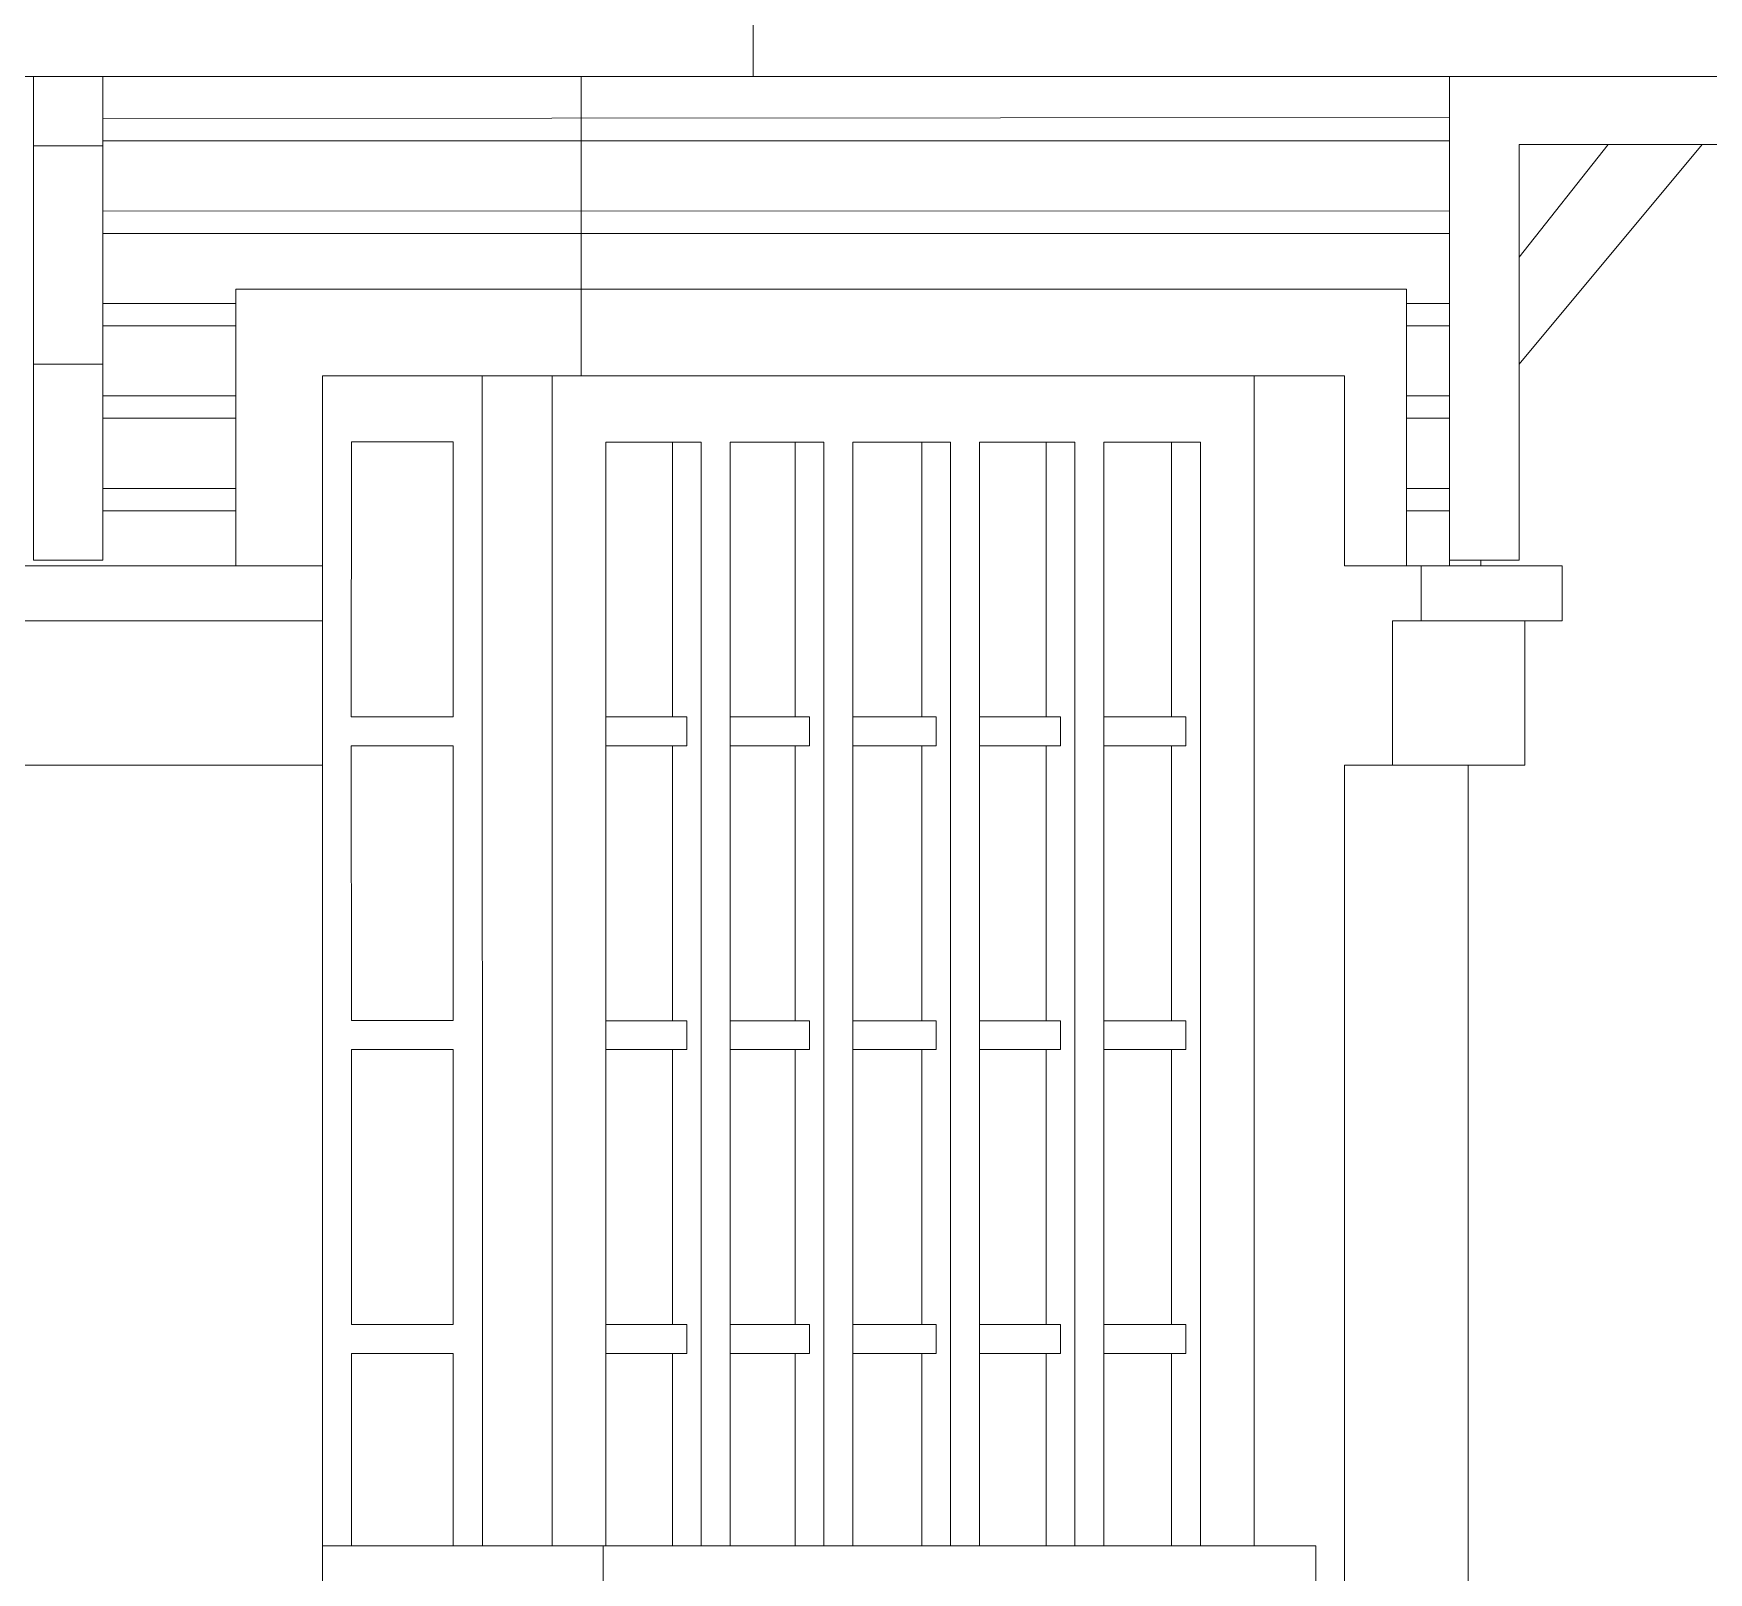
# Model space of a CAD drawing. Header units: millimetres. Extents: x 85048 to 158814, y 1395 to 38919.
# Drawn here: x 95693 to 98593, y 4751 to 7416 of the extents above; entities that cross this region are included whole.
import ezdxf

# ---------------------------------------------------------------- set-up
doc = ezdxf.new("R2010")
doc.units = ezdxf.units.MM
doc.layers.add('wall', color=5, linetype='Continuous')

msp = doc.modelspace()

# ---------------------------------------------------------------- linework, layer by layer
at = {"layer": 'wall', "color": 250, "linetype": 'Continuous', "lineweight": 15, "ltscale": 0.13}
for p, q in [((96938.4, 7341.3, 4), (96938.4, 7591.3, 4)), ((95966.4, 7341.3, 2.2), (92413, 7341.3, 2.2)), ((92413, 7341.3, 2.2), (95966.4, 7341.3, 2.2)), ((95359.5, 7341.3, 2.2), (98813, 7341.3, 2.2)), ((98813, 7341.3, 2.2), (95359.5, 7341.3, 2.2)), ((95692.5, 7341.3, 2.2), (95692.5, 6504.2, 2.2)), ((95812.5, 7341.3, 2.2), (95812.5, 6504.2, 2.2)), ((96641, 6823.2, -4), (96641, 7341.3, 3.3)), ((98144.7, 7341.3, 2.2), (98144.7, 6494.2, 2.2)), ((95812.5, 7268.9, 2.2), (98144.7, 7270.4, 2.2)), ((95812.5, 7229.9, 2.2), (98144.7, 7229.9, 2.2)), ((98265.2, 7223.7, 3), (98719, 7223.7, 3)), ((98265.2, 7223.7, 3), (98265.2, 6504.2, 2.2)), ((98265.2, 6843.3, 3), (98581.9, 7223.7, 3)), ((98265.2, 7028.6, 3), (98419.1, 7223.7, 3)), ((95812.5, 7221.3, 2.2), (95692.5, 7221.3, 2.2)), ((95812.5, 7108.3, 2.2), (98144.7, 7109, 2.2)), ((95812.5, 7069.8, 2.2), (98144.7, 7069.8, 2.2)), ((96043, 6973.2, 2.2), (96043, 6494.2, 2.2)), ((98070, 6973.1, 2.2), (96043, 6973.2, 2.2)), ((98070, 6494.2, 2.2), (98070, 6973.1, 2.2)), ((95812.5, 6948.3, 2.2), (96043, 6948.3, 2.2)), ((98070, 6948.6, 2.2), (98144.7, 6948.6, 2.2)), ((95812.5, 6909.7, 2.2), (96043, 6909.7, 2.2)), ((98070, 6909.7, 2.2), (98144.7, 6909.7, 2.2)), ((95812.5, 6843.3, 3), (95692.5, 6843.3, 3)), ((96192.9, 6823.2, 2.2), (96192.9, 3897.2, 2.2)), ((97962.9, 6823.2, 0.3), (96192.9, 6823.2, 0.3)), ((96469.3, 6823.2, -1.5), (96469.8, 4797.2, 2.2)), ((96590.5, 4797.2, 2.2), (96590.5, 6823.2, -1.5)), ((97806.4, 4797.2, 2.4), (97806.4, 6823.2, -1.5)), ((97962.9, 6494.2, 2.2), (97962.9, 6823.2, 2.2)), ((95812.5, 6788.3, 2.2), (96043, 6788.3, 2.2)), ((98070, 6788.3, 2.2), (98144.7, 6788.3, 2.2)), ((95812.5, 6749.7, 2.2), (96043, 6749.7, 2.2)), ((98070, 6749.7, 2.2), (98144.7, 6749.7, 2.2)), ((96242.9, 6708.8, -1.5), (96242.8, 6232.8, 0.3)), ((96419.3, 6708.8, -1.5), (96242.9, 6708.8, -1.5)), ((96419.3, 6708.8, -1.5), (96419.2, 6232.8, 0.3)), ((96683.8, 6708.6, -1.5), (96848.9, 6708.6, -1.5)), ((96683.8, 4797.2, 2.2), (96683.8, 6708.6, -1.5)), ((96779.5, 6708.6, -1.5), (96848.9, 6708.6, -1.5)), ((96779.5, 6708.6, -1.5), (96848.9, 6708.6, -1.5)), ((96779.5, 6708.6, -1.5), (96848.9, 6708.6, -1.5)), ((96779.5, 6708.6, -1.5), (96848.9, 6708.6, -1.5)), ((96779.5, 6708.6, -1.5), (96848.9, 6708.6, -1.5)), ((96798.9, 6232.6, 0.3), (96798.9, 6708.6, -1.5)), ((96798.9, 6232.6, 0.3), (96798.9, 6708.6, -1.5)), ((96798.9, 6232.6, 0.3), (96798.9, 6708.6, -1.5)), ((96848.9, 4797.2, 2.2), (96848.9, 6708.6, -1.5)), ((96848.9, 4797.2, 2.2), (96848.9, 6708.6, -1.5)), ((96848.9, 4797.2, 2.2), (96848.9, 6708.6, -1.5)), ((96898.9, 6708.6, -1.5), (97061.2, 6708.6, -1.5)), ((96898.9, 4797.2, 2.2), (96898.9, 6708.6, -1.5)), ((96898.9, 4797.2, 2.2), (96898.9, 6708.6, -1.5)), ((96898.9, 4797.2, 2.2), (96898.9, 6708.6, -1.5)), ((96937.8, 6708.6, -1.5), (97061.2, 6708.6, -1.5)), ((96937.8, 6708.6, -1.5), (97061.2, 6708.6, -1.5)), ((96937.8, 6708.6, -1.5), (97061.2, 6708.6, -1.5)), ((96937.8, 6708.6, -1.5), (97061.2, 6708.6, -1.5)), ((96937.8, 6708.6, -1.5), (97061.2, 6708.6, -1.5)), ((97011.2, 6232.6, 0.3), (97011.2, 6708.6, -1.5)), ((97011.2, 6232.6, 0.3), (97011.2, 6708.6, -1.5)), ((97011.2, 6232.6, 0.3), (97011.2, 6708.6, -1.5)), ((97061.2, 4797.2, 2.2), (97061.2, 6708.6, -1.5)), ((97061.2, 4797.2, 2.2), (97061.2, 6708.6, -1.5)), ((97061.2, 4797.2, 2.2), (97061.2, 6708.6, -1.5)), ((97111.2, 6708.6, -1.5), (97280.5, 6708.6, -1.5)), ((97111.2, 4797.2, 2.2), (97111.2, 6708.6, -1.5)), ((97111.2, 4797.2, 2.2), (97111.2, 6708.6, -1.5)), ((97111.2, 4797.2, 2.2), (97111.2, 6708.6, -1.5)), ((97131.1, 6708.6, -1.5), (97280.5, 6708.6, -1.5)), ((97230.5, 6232.6, 0.3), (97230.5, 6708.6, -1.5)), ((97280.5, 4797.2, 2.2), (97280.5, 6708.6, -1.5)), ((97330.5, 4797.2, 2.2), (97330.5, 6708.6, -1.5)), ((97330.5, 6708.6, -1.5), (97495.8, 6708.6, -1.5)), ((97330.5, 6708.6, -1.5), (97495.8, 6708.6, -1.5)), ((97445.8, 6708.6, -1.5), (97445.8, 6232.6, 0.3)), ((97495.8, 6708.6, -1.5), (97495.8, 4797.2, 2.2)), ((97545.8, 6708.6, -1.5), (97713.1, 6708.6, -1.5)), ((97545.8, 6708.6, -1.5), (97545.8, 4797.2, 2.2)), ((97545.8, 6708.6, -1.5), (97713.1, 6708.6, -1.5)), ((97663.1, 6232.6, 0.3), (97663.1, 6708.6, -1.5)), ((97713.1, 5446.4, 2.2), (97713.1, 6708.6, -1.5)), ((96043, 6628.1, 2.2), (95812.5, 6628.2, 2.2)), ((98070, 6628, 2.2), (98144.7, 6628, 2.2)), ((96043, 6589.6, 2.2), (95812.5, 6589.6, 2.2)), ((98070, 6589.4, 2.2), (98144.7, 6589.4, 2.2)), ((95692.5, 6504.2, 2.2), (95812.5, 6504.2, 2.2)), ((98265.2, 6504.2, 2.2), (98145.6, 6504.2, 2.2)), ((98198.4, 6494.2, 4), (98198.4, 6504.2, 3.1)), ((95032.9, 6494.2, 0.3), (96192.9, 6494.2, 0.3)), ((98339.7, 6494.2, 0.3), (97962.9, 6494.2, 0.3)), ((98095.6, 6494.2, 0.3), (98095.6, 6399.2, 0.3)), ((98339.7, 6494.2, 2.2), (98339.7, 6399.2, 2.2)), ((95032.9, 6399.2, 0.3), (96192.9, 6399.2, 0.3)), ((98339.7, 6399.2, 0.3), (98045.6, 6399.2, 0.3)), ((98045.6, 6149.2, 0.3), (98045.6, 6399.2, 0.3)), ((98274.7, 6149.2, 2.2), (98274.7, 6399.2, 2.2)), ((96419.2, 6232.8, 0.3), (96242.8, 6232.8, 0.3)), ((96683.8, 6232.6, 0.3), (96823.9, 6232.6, 0.3)), ((96745.5, 6232.6, 0.3), (96823.9, 6232.6, 0.3)), ((96745.5, 6232.6, 0.3), (96823.9, 6232.6, 0.3)), ((96823.9, 6182.6, 0.3), (96823.9, 6232.6, 0.3)), ((96823.9, 6182.6, 0.3), (96823.9, 6232.6, 0.3)), ((96823.9, 6182.6, 0.3), (96823.9, 6232.6, 0.3)), ((96898.9, 6232.6, 0.3), (97036.2, 6232.6, 0.3)), ((96937.8, 6232.6, 0.3), (97036.2, 6232.6, 0.3)), ((96937.8, 6232.6, 0.3), (97036.2, 6232.6, 0.3)), ((97036.2, 6182.6, 0.3), (97036.2, 6232.6, 0.3)), ((97036.2, 6182.6, 0.3), (97036.2, 6232.6, 0.3)), ((97036.2, 6182.6, 0.3), (97036.2, 6232.6, 0.3)), ((97111.2, 6232.6, 0.3), (97255.5, 6232.6, 0.3)), ((97255.5, 6182.6, 0.3), (97255.5, 6232.6, 0.3)), ((97330.5, 6232.6, 0.3), (97470.8, 6232.6, 0.3)), ((97470.8, 6182.6, 0.3), (97470.8, 6232.6, 0.3)), ((97545.8, 6232.6, 0.3), (97688.1, 6232.6, 0.3)), ((97688.1, 6182.6, 0.3), (97688.1, 6232.6, 0.3)), ((96419.2, 6182.8, 0.3), (96242.8, 6182.8, 0.3)), ((96242.8, 6182.8, 0.3), (96242.9, 5706.8, 2.2)), ((96419.2, 6182.8, 0.3), (96419.3, 5706.8, 2.2)), ((96683.8, 6182.6, 0.3), (96823.9, 6182.6, 0.3)), ((96683.8, 6182.6, 0.3), (96823.9, 6182.6, 0.3)), ((96683.8, 6182.6, 0.3), (96823.9, 6182.6, 0.3)), ((96798.9, 5706.6, 2.2), (96798.9, 6182.6, 0.3)), ((96798.9, 5706.6, 2.2), (96798.9, 6182.6, 0.3)), ((96798.9, 5706.6, 2.2), (96798.9, 6182.6, 0.3)), ((96898.9, 6182.6, 0.3), (97036.2, 6182.6, 0.3)), ((96937.8, 6182.6, 0.3), (97036.2, 6182.6, 0.3)), ((96937.8, 6182.6, 0.3), (97036.2, 6182.6, 0.3)), ((97011.2, 5706.6, 2.2), (97011.2, 6182.6, 0.3)), ((97011.2, 5706.6, 2.2), (97011.2, 6182.6, 0.3)), ((97011.2, 5706.6, 2.2), (97011.2, 6182.6, 0.3)), ((97111.2, 6182.6, 0.3), (97255.5, 6182.6, 0.3)), ((97230.5, 5706.6, 2.2), (97230.5, 6182.6, 0.3)), ((97330.5, 6182.6, 0.3), (97470.8, 6182.6, 0.3)), ((97445.8, 6182.6, 0.3), (97445.8, 5706.6, 2.2)), ((97545.8, 6182.6, 0.3), (97688.1, 6182.6, 0.3)), ((97663.1, 5706.6, 2.2), (97663.1, 6182.6, 0.3)), ((96192.9, 6149.2, 0.3), (95032.9, 6149.2, 0.3)), ((97962.9, 6149.2, 0.3), (98274.7, 6149.2, 0.3)), ((97962.9, 3897.2, -0.2), (97962.9, 6149.2, 2.2)), ((98177, 6149.2, 2.2), (98177, 3897.2, 2.2)), ((96192.8, 6139.3, 2.2), (96192.9, 6139.3, 2.2)), ((97713.1, 4797.2, 2.2), (97713.1, 5964.9, 2.2)), ((96419.3, 5706.8, 2.2), (96242.9, 5706.8, 2.2)), ((96683.8, 5706.6, 2.2), (96823.9, 5706.6, 2.2)), ((96683.8, 5706.6, 2.2), (96823.9, 5706.6, 2.2)), ((96683.8, 5706.6, 2.2), (96823.9, 5706.6, 2.2)), ((96823.9, 5656.6, 2.2), (96823.9, 5706.6, 2.2)), ((96823.9, 5656.6, 2.2), (96823.9, 5706.6, 2.2)), ((96823.9, 5656.6, 2.2), (96823.9, 5706.6, 2.2)), ((96898.9, 5706.6, 2.2), (97036.2, 5706.6, 2.2)), ((96937.8, 5706.6, 2.2), (97036.2, 5706.6, 2.2)), ((96937.8, 5706.6, 2.2), (97036.2, 5706.6, 2.2)), ((97036.2, 5656.6, 2.2), (97036.2, 5706.6, 2.2)), ((97036.2, 5656.6, 2.2), (97036.2, 5706.6, 2.2)), ((97036.2, 5656.6, 2.2), (97036.2, 5706.6, 2.2)), ((97111.2, 5706.6, 2.2), (97255.5, 5706.6, 2.2)), ((97255.5, 5656.6, 2.2), (97255.5, 5706.6, 2.2)), ((97330.5, 5706.6, 2.2), (97470.8, 5706.6, 2.2)), ((97470.8, 5706.6, 2.2), (97470.8, 5656.6, 2.2)), ((97545.8, 5706.6, 2.2), (97688.1, 5706.6, 2.2)), ((97688.1, 5656.6, 2.2), (97688.1, 5706.6, 2.2)), ((96419.3, 5656.8, 2.2), (96242.9, 5656.8, 2.2)), ((96242.9, 5656.8, 2.2), (96242.9, 5180.6, 2.2)), ((96419.3, 5656.8, 2.2), (96419.3, 5180.6, 2.2)), ((96683.8, 5656.6, 2.2), (96823.9, 5656.6, 2.2)), ((96745.5, 5656.6, 2.2), (96823.9, 5656.6, 2.2)), ((96745.5, 5656.6, 2.2), (96823.9, 5656.6, 2.2)), ((96798.9, 5180.6, 2.2), (96798.9, 5656.6, 2.2)), ((96798.9, 5180.6, 2.2), (96798.9, 5656.6, 2.2)), ((96798.9, 5180.6, 2.2), (96798.9, 5656.6, 2.2)), ((96898.9, 5656.6, 2.2), (97036.2, 5656.6, 2.2)), ((96937.8, 5656.6, 2.2), (97036.2, 5656.6, 2.2)), ((96937.8, 5656.6, 2.2), (97036.2, 5656.6, 2.2)), ((97011.2, 5180.6, 2.2), (97011.2, 5656.6, 2.2)), ((97011.2, 5180.6, 2.2), (97011.2, 5656.6, 2.2)), ((97011.2, 5180.6, 2.2), (97011.2, 5656.6, 2.2)), ((97111.2, 5656.6, 2.2), (97255.5, 5656.6, 2.2)), ((97230.5, 5180.6, 2.2), (97230.5, 5656.6, 2.2)), ((97330.5, 5656.6, 2.2), (97470.8, 5656.6, 2.2)), ((97445.8, 5656.6, 2.2), (97445.8, 5180.6, 2.2)), ((97545.8, 5656.6, 2.2), (97688.1, 5656.6, 2.2)), ((97663.1, 5180.6, 2.2), (97663.1, 5656.6, 2.2)), ((96419.3, 5180.6, 2.2), (96242.9, 5180.6, 2.2)), ((96683.8, 5180.6, 2.2), (96823.9, 5180.6, 2.2)), ((96683.8, 5180.6, 2.2), (96823.9, 5180.6, 2.2)), ((96683.8, 5180.6, 2.2), (96823.9, 5180.6, 2.2)), ((96823.9, 5130.6, 2.2), (96823.9, 5180.6, 2.2)), ((96823.9, 5130.6, 2.2), (96823.9, 5180.6, 2.2)), ((96823.9, 5130.6, 2.2), (96823.9, 5180.6, 2.2)), ((96898.9, 5180.6, 2.2), (97036.2, 5180.6, 2.2)), ((96937.8, 5180.6, 2.2), (97036.2, 5180.6, 2.2)), ((96937.8, 5180.6, 2.2), (97036.2, 5180.6, 2.2)), ((97036.2, 5130.6, 2.2), (97036.2, 5180.6, 2.2)), ((97036.2, 5130.6, 2.2), (97036.2, 5180.6, 2.2)), ((97036.2, 5130.6, 2.2), (97036.2, 5180.6, 2.2)), ((97111.2, 5180.6, 2.2), (97255.5, 5180.6, 2.2)), ((97255.5, 5130.6, 2.2), (97255.5, 5180.6, 2.2)), ((97330.5, 5180.6, 2.2), (97470.8, 5180.6, 2.2)), ((97470.8, 5180.6, 2.2), (97470.8, 5130.6, 2.2)), ((97470.8, 5180.6, 2.2), (97470.8, 5130.6, 2.2)), ((97545.8, 5180.6, 2.2), (97688.1, 5180.6, 2.2)), ((97688.1, 5130.6, 2.2), (97688.1, 5180.6, 2.2)), ((97688.1, 5130.6, 2.2), (97688.1, 5180.6, 2.2)), ((96419.3, 5130.6, 2.2), (96242.9, 5130.6, 2.2)), ((96242.9, 5130.6, 2.2), (96242.9, 4797.2, 2.2)), ((96419.3, 5130.6, 2.2), (96419.3, 4797.3, 2.2)), ((96683.8, 5130.6, 2.2), (96823.9, 5130.6, 2.2)), ((96745.5, 5130.6, 2.2), (96823.9, 5130.6, 2.2)), ((96745.5, 5130.6, 2.2), (96823.9, 5130.6, 2.2)), ((96798.9, 4797.2, 2.2), (96798.9, 5130.6, 2.2)), ((96798.9, 4797.2, 2.2), (96798.9, 5130.6, 2.2)), ((96798.9, 4797.2, 2.2), (96798.9, 5130.6, 2.2)), ((96898.9, 5130.6, 2.2), (97036.2, 5130.6, 2.2)), ((96937.8, 5130.6, 2.2), (97036.2, 5130.6, 2.2)), ((96937.8, 5130.6, 2.2), (97036.2, 5130.6, 2.2)), ((97011.2, 4797.2, 2.2), (97011.2, 5130.6, 2.2)), ((97011.2, 4797.2, 2.2), (97011.2, 5130.6, 2.2)), ((97011.2, 4797.2, 2.2), (97011.2, 5130.6, 2.2)), ((97111.2, 5130.6, 2.2), (97255.5, 5130.6, 2.2)), ((97230.5, 4797.2, 2.2), (97230.5, 5130.6, 2.2)), ((97330.5, 5130.6, 2.2), (97470.8, 5130.6, 2.2)), ((97445.8, 5130.6, 2.2), (97445.8, 4797.2, 2.2)), ((97545.8, 5130.6, 2.2), (97688.1, 5130.6, 2.2)), ((97663.1, 4797.2, 2.2), (97663.1, 5130.6, 2.2)), ((96192.9, 4797.2, 2.2), (97912.9, 4797.2, 2.2)), ((96727.6, 4797.2, 2.2), (96205.4, 4797.2, 2.2)), ((96678.8, 4797.2, 2.2), (96678.8, 3897.2, 2.2)), ((97912.9, 4797.2, 2.2), (97912.9, 4699.2, 2.2))]:
    msp.add_line(p, q, dxfattribs=at)

doc.saveas('drawing.dxf')
